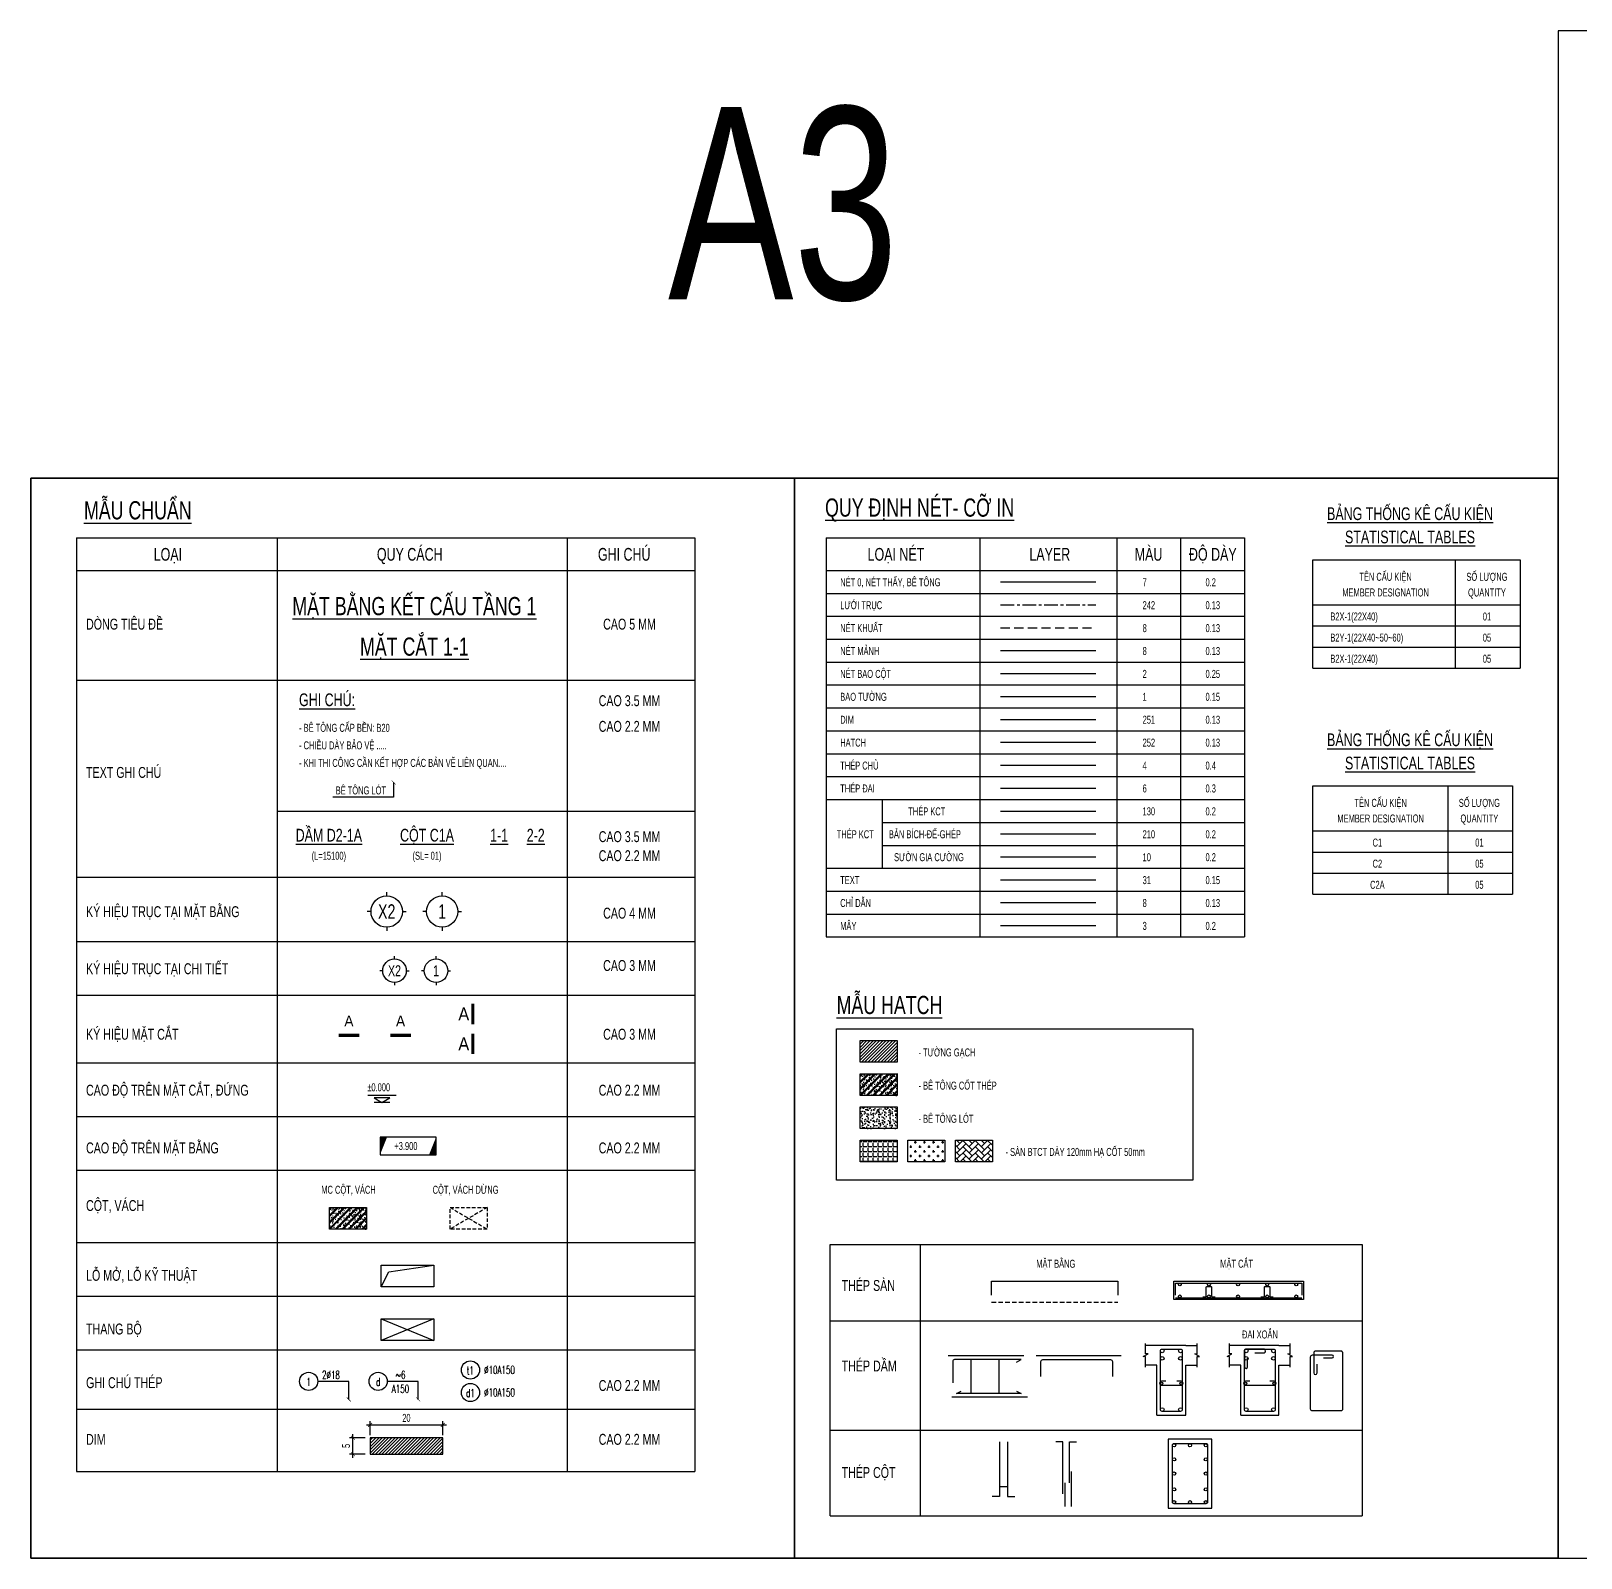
# Model space of a CAD drawing. Header units: millimetres. Extents: x -146681 to 1327256, y -72704 to 46237.
# Drawn here: x -146680.8 to -146254.6, y -43457.6 to -43037.6 of the extents above; entities that cross this region are included whole.
import ezdxf
from ezdxf.enums import TextEntityAlignment as Align

# ---------------------------------------------------------------- set-up
doc = ezdxf.new("R2010")
doc.units = ezdxf.units.MM
doc.header["$MEASUREMENT"] = 0
doc.linetypes.add('CENTER', pattern=[2, 1.25, -0.25, 0.25, -0.25])
doc.linetypes.add('HIDDEN', pattern=[0.375, 0.25, -0.125])
for name, color, linetype in [('KC2- INSTRUCTION', 8, 'Continuous'), ('KC2-CENTER', 242, 'CENTER'), ('KC2-CLOUD', 3, 'Continuous'), ('KC2-COLUMN', 2, 'Continuous'), ('KC2-CONCRETE', 7, 'Continuous'), ('KC2-DIM', 251, 'Continuous'), ('KC2-HATCH', 252, 'Continuous'), ('KC2-HIDDEN', 8, 'HIDDEN'), ('KC2-HOOPS', 6, 'Continuous'), ('KC2-REINFORCEMENT', 4, 'Continuous'), ('KC2-STEEL', 130, 'Continuous'), ('KC2-TEXT', 31, 'Continuous'), ('KC2-THIN', 8, 'Continuous'), ('KC2-WALL', 1, 'Continuous')]:
    doc.layers.add(name, color=color, linetype=linetype)
doc.styles.add('KC2 - Dim', font='unicode.shx', dxfattribs={"width": 0.6})
doc.styles.add('KC2 - Ghi chu', font='unicode.shx', dxfattribs={"width": 0.7})
doc.styles.add('KC2 - Tieu de', font='arial.ttf', dxfattribs={"width": 0.7})
doc.styles.add('KC2- KH Thep', font='vnsimli.shx', dxfattribs={"width": 0.7})
doc.dimstyles.new('KC2_A3_1-1', dxfattribs={"dimtxt": 2.2, "dimasz": 1.1, "dimexe": 1, "dimexo": 0, "dimgap": 0.8, "dimtad": 1, "dimdec": 0, "dimzin": 0, "dimdsep": 46, "dimtxsty": 'KC2 - Dim', "dimblk": 'ARCHTICK', "dimcen": 0.09, "dimdle": 1, "dimclrd": 8, "dimclre": 8, "dimclrt": 31, "dimadec": 0, "dimazin": 0, "dimtfac": 1, "dimtdec": 0, "dimtofl": 0, "dimtmove": 0, "dimatfit": 3, "dimldrblk": 'ARCHTICK', "dimfxl": 1, "dimtfill": 1, "dimtolj": 1, "dimtzin": 0, "dimarcsym": 0})

# ---------------------------------------------------------------- blocks, each defined once
blk = doc.blocks.new('cotthep')
at = {"color": 9}
blk.add_circle((-250, 0), 250, dxfattribs=at)
at = {"layer": 'KC2-TEXT', "style": 'KC2- KH Thep', "width": 0.65}
for tag, p in [('10', (-302, -123)), ('24`25', (284, 69)), ('A200', (312, -316))]:
    blk.add_attdef(tag, text='', height=250, dxfattribs=at).set_placement(p, align=Align.CENTER)
blk = doc.blocks.new('_ArchTick')
at = {"color": 0, "const_width": 0.15}
blk.add_lwpolyline([(-0.5, -0.5), (0.5, 0.5)], dxfattribs=at)
blk = doc.blocks.new('*D5')
at = {"layer": 'Defpoints', "color": 0, "transparency": 16777216}
for p in [(-146587.58, -43423.89), (-146567.58, -43421.02), (-146567.58, -43423.89)]:
    blk.add_point(p, dxfattribs=at)
at = {"layer": 'KC2-DIM', "color": 8, "lineweight": -2, "transparency": 16777216}
for p, q in [((-146587.58, -43423.89), (-146587.58, -43420.02)), ((-146567.58, -43423.89), (-146567.58, -43420.02)), ((-146588.58, -43421.02), (-146566.58, -43421.02))]:
    blk.add_line(p, q, dxfattribs=at)
at = {"layer": 'KC2-DIM', "color": 8, "lineweight": -2, "transparency": 16777216, "xscale": 1.1, "yscale": 1.1, "zscale": 1.1, "rotation": 180}
blk.add_blockref('_ArchTick', (-146587.58, -43421.02), dxfattribs=at)
at = {"layer": 'KC2-DIM', "color": 8, "lineweight": -2, "transparency": 16777216, "xscale": 1.1, "yscale": 1.1, "zscale": 1.1}
blk.add_blockref('_ArchTick', (-146567.58, -43421.02), dxfattribs=at)
at = {"layer": 'KC2-DIM', "color": 31, "transparency": 16777216, "insert": (-146577.58, -43419.12), "char_height": 2.2, "attachment_point": 5, "style": 'KC2 - Dim', "bg_fill": 3, "box_fill_scale": 1.25, "bg_fill_color": 256, "bg_fill_true_color": 13158600, "bg_fill_transparency": 0}
blk.add_mtext('\\A1;20', dxfattribs=at)
blk = doc.blocks.new('*D6')
at = {"layer": 'Defpoints', "color": 0, "transparency": 16777216}
for p in [(-146588.9, -43424.56), (-146588.9, -43429.06)]:
    blk.add_point(p, dxfattribs=at)
at = {"layer": 'KC2-DIM', "color": 8, "lineweight": -2, "transparency": 16777216}
for p, q in [((-146588.9, -43424.56), (-146593.28, -43424.56)), ((-146592.28, -43430.06), (-146592.28, -43423.56)), ((-146588.9, -43429.06), (-146593.28, -43429.06))]:
    blk.add_line(p, q, dxfattribs=at)
at = {"layer": 'KC2-DIM', "color": 8, "lineweight": -2, "transparency": 16777216, "xscale": 1.1, "yscale": 1.1, "zscale": 1.1}
for p, rotation in [((-146592.28, -43424.56), 90), ((-146592.28, -43429.06), 270)]:
    blk.add_blockref('_ArchTick', p, dxfattribs=dict(at, rotation=rotation))
at = {"layer": 'KC2-DIM', "color": 31, "transparency": 16777216, "insert": (-146594.18, -43426.81), "char_height": 2.2, "attachment_point": 5, "rotation": 90, "style": 'KC2 - Dim', "bg_fill": 3, "box_fill_scale": 1.25, "bg_fill_color": 256, "bg_fill_true_color": 13158600, "bg_fill_transparency": 0}
blk.add_mtext('\\A1;5', dxfattribs=at)
at = {"layer": 'Defpoints', "color": 0, "transparency": 16777216}
blk.add_point((-146592.28, -43424.56), dxfattribs=at)
blk = doc.blocks.new('cmb')
at = {"color": 8}
blk.add_lwpolyline([(0, 0), (13.3, 0), (13.3, 4.19), (0, 4.19)], close=True, dxfattribs=at)
for points in [[(0, 0), (1.66, 4.19), (0, 4.19)], [(13.3, 4.19), (11.63, 0), (13.3, 0)]]:
    blk.add_solid(points, dxfattribs=at)
at = {"color": 31, "style": 'KC2 - Ghi chu', "width": 0.7}
blk.add_attdef('+100.00', text='', height=1.9, dxfattribs=at).set_placement((6.12, 2.06), align=Align.MIDDLE_CENTER)
blk = doc.blocks.new('*U34')
at = {"color": 1, "const_width": 50}
for points in [[(0, 208), (0, -112)], [(0, -255), (0, -574)]]:
    blk.add_lwpolyline(points, dxfattribs=at)
at = {"color": 31, "style": 'KC2 - Tieu de', "width": 0.9}
for tag, p in [('MC1', (223, 48)), ('MC2', (223, -414))]:
    blk.add_attdef(tag, text='', height=200, dxfattribs=at).set_placement(p, align=Align.MIDDLE_LEFT)
blk = doc.blocks.new('*U35')
at = {"color": 1, "const_width": 50}
for points in [[(0, 313), (0, -7)], [(0, -486), (0, -806)]]:
    blk.add_lwpolyline(points, dxfattribs=at)
at = {"color": 31, "style": 'KC2 - Tieu de', "width": 0.9}
for tag, p in [('MC1', (223, 153)), ('MC2', (223, -645))]:
    blk.add_attdef(tag, text='', height=200, dxfattribs=at).set_placement(p, align=Align.MIDDLE_LEFT)
blk = doc.blocks.new('nhieu cot')
at = {"color": 9, "linetype": 'Continuous'}
for p, q in [((605, 194), (-173, 194)), ((432, 130), (0, 130)), ((0, 130), (216, 0)), ((432, 0), (0, 0)), ((216, 0), (432, 130))]:
    blk.add_line(p, q, dxfattribs=at)
blk.add_solid([(216, 0), (216, 130), (0, 130), (216, 0)], dxfattribs=at)
at = {"color": 31, "linetype": 'Continuous', "style": 'KC2 - Ghi chu', "width": 0.7}
for tag, p in [('COT3', (-73, 1058)), ('COT2', (-73, 684)), ('COT1', (-73, 309))]:
    blk.add_attdef(tag, p, '', height=220, dxfattribs=at)
blk = doc.blocks.new('KC2- TEN TRUC')
at = {"color": 1}
for p, q in [((0, 4.32), (0, 5.35)), ((-4.32, 0), (-5.35, 0)), ((4.32, 0), (5.35, 0)), ((0, -4.32), (0, -5.35))]:
    blk.add_line(p, q, dxfattribs=at)
blk.add_circle((0, 0), 4.32, dxfattribs=at)
blk = doc.blocks.new('KC2-TRUC')
at = {"layer": 'KC2-THIN'}
blk.add_blockref('KC2- TEN TRUC', (0, 0), dxfattribs=at)
at = {"color": 31, "style": 'KC2 - Tieu de', "width": 0.7}
blk.add_attdef('X1', text='', height=4, dxfattribs=at).set_placement((0, 0), align=Align.MIDDLE_CENTER)

msp = doc.modelspace()

# ---------------------------------------------------------------- hatches: boundary and pattern name
at = {"layer": 'KC2-HATCH'}
h = msp.add_hatch(dxfattribs=at)
h.set_pattern_fill('ANSI31', color=256, scale=5)
h.set_pattern_definition([(45, (-146487.76094, -43363.661), (-0.441942, 0.441942), [])])
h.paths.add_polyline_path([(-146452.8, -43315.34), (-146442.59, -43315.34), (-146442.59, -43321.3), (-146452.8, -43321.3)])
h = msp.add_hatch(dxfattribs=at)
h.set_pattern_fill('BT-01', color=256, scale=0.3, pattern_type=2)
h.set_pattern_definition([(50, (-146482.2619, -43363.661), (2.15178, -0.188256), [0.225, -2.475]), (355, (-146482.2619, -43363.661), (-0.41625, 2.25658), [0.18, -1.98]), (100.4514, (-146482.0825, -43363.6767), (1.73553, 2.06832), [0.19122, -2.10343]), (46.184, (-146482.2619, -43363.061), (3.20172, -0.49656), [0.3375, -3.7125]), (96.6356, (-146481.995, -43363.1024), (2.80399, 2.92235), [0.28683, -3.15514]), (351.184, (-146482.262, -43363.061), (2.80399, 2.92236), [0.27, -2.97]), (21, (-146481.9619, -43363.211), (1.79072, -1.207857), [0.225, -2.475]), (326, (-146481.9619, -43363.211), (0.72995, 2.17545), [0.18, -1.98]), (71.4514, (-146481.8126, -43363.3116), (2.52067, 0.96759), [0.19122, -2.10343]), (37.5, (-146482.2619, -43363.661), (0.03648, 0.998682), [0, -1.956, 0, -2.01, 0, -1.9875]), (7.5, (-146482.2619, -43363.661), (0.789209, 1.183235), [0, -1.146, 0, -1.911, 0, -0.7575]), (327.5, (-146482.9309, -43363.661), (1.601467, -0.067665), [0, -0.75, 0, -2.34, 0, -3.105]), (317.5, (-146483.2309, -43363.661), (1.74956, 0.300315), [0, -0.975, 0, -1.554, 0, -2.205]), (45, (-146482.2619, -43363.661), (-0.90156, 0.90156), []), (45, (-146482.2619, -43363.2935), (-0.90156, 0.90156), [])])
h.paths.add_polyline_path([(-146452.8, -43324.47), (-146442.59, -43324.47), (-146442.59, -43330.42), (-146452.8, -43330.42)])
h = msp.add_hatch(dxfattribs=at)
h.set_pattern_fill('AR-CONC', color=256, scale=0.3)
h.set_pattern_definition([(50, (-146482.2619, -43363.661), (2.15178, -0.188256), [0.225, -2.475]), (355, (-146482.2619, -43363.661), (-0.41625, 2.25658), [0.18, -1.98]), (100.4514, (-146482.0825, -43363.6767), (1.73553, 2.06832), [0.19122, -2.10343]), (46.184, (-146482.2619, -43363.061), (3.20172, -0.49656), [0.3375, -3.7125]), (96.6356, (-146481.995, -43363.1024), (2.80399, 2.92236), [0.28683, -3.15514]), (351.184, (-146482.262, -43363.061), (2.80399, 2.92236), [0.27, -2.97]), (21, (-146481.9619, -43363.211), (1.79072, -1.207857), [0.225, -2.475]), (326, (-146481.9619, -43363.211), (0.72995, 2.17545), [0.18, -1.98]), (71.4514, (-146481.8126, -43363.3116), (2.52067, 0.96759), [0.19122, -2.10343]), (37.5, (-146482.2619, -43363.661), (0.03648, 0.998682), [0, -1.956, 0, -2.01, 0, -1.9875]), (7.5, (-146482.2619, -43363.661), (0.789209, 1.183235), [0, -1.146, 0, -1.911, 0, -0.7575]), (327.5, (-146482.9309, -43363.661), (1.601467, -0.067665), [0, -0.75, 0, -2.34, 0, -3.105]), (317.5, (-146483.2309, -43363.661), (1.74956, 0.300315), [0, -0.975, 0, -1.554, 0, -2.205])])
h.paths.add_polyline_path([(-146452.8, -43333.59), (-146442.59, -43333.59), (-146442.59, -43339.54), (-146452.8, -43339.54)])
h = msp.add_hatch(dxfattribs=at)
h.set_pattern_fill('ANGLE', color=256, scale=5)
h.set_pattern_definition([(0, (-146482.2619, -43363.661), (0, 1.375), [1, -0.375]), (90, (-146482.2619, -43363.661), (-1.375, 8e-17), [1, -0.375])])
h.paths.add_polyline_path([(-146452.8, -43342.71), (-146442.59, -43342.71), (-146442.59, -43348.67), (-146452.8, -43348.67)])
h = msp.add_hatch(dxfattribs=at)
h.set_pattern_fill('CROSS', color=256, scale=5)
h.set_pattern_definition([(0, (-146469.1792, -43354.5393), (1.25, 1.25), [0.625, -1.875]), (90, (-146468.8667, -43354.8518), (-1.25, 1.25), [0.625, -1.875])])
h.paths.add_polyline_path([(-146439.72, -43342.71), (-146429.51, -43342.71), (-146429.51, -43348.67), (-146439.72, -43348.67)])
h = msp.add_hatch(dxfattribs=at)
h.set_pattern_fill('AR-HBONE', color=256, scale=0.3)
h.set_pattern_definition([(45, (-146450.0059, -43356.37), (0, 1.697056), [3.6, -1.2]), (135, (-146449.1573, -43355.5215), (1e-16, 1.697056), [3.6, -1.2])])
h.paths.add_polyline_path([(-146426.63, -43342.71), (-146416.43, -43342.71), (-146416.43, -43348.67), (-146426.63, -43348.67)])
h = msp.add_hatch(dxfattribs=at)
h.set_pattern_fill('BT-01', color=256, scale=0.3, pattern_type=2)
h.set_pattern_definition([(50, (-146628.2271, -43400.4138), (2.15178, -0.188256), [0.225, -2.475]), (355, (-146628.227, -43400.4138), (-0.41625, 2.25658), [0.18, -1.98]), (100.4514, (-146628.0478, -43400.4295), (1.73553, 2.06832), [0.19122, -2.10343]), (46.184, (-146628.227, -43399.8138), (3.20172, -0.49656), [0.3375, -3.7125]), (96.6356, (-146627.9603, -43399.8552), (2.80399, 2.92235), [0.28683, -3.15514]), (351.184, (-146628.227, -43399.8138), (2.80399, 2.92236), [0.27, -2.97]), (21, (-146627.9271, -43399.9638), (1.79072, -1.207857), [0.225, -2.475]), (326, (-146627.927, -43399.9638), (0.72995, 2.17545), [0.18, -1.98]), (71.4514, (-146627.7779, -43400.0644), (2.52067, 0.96759), [0.19122, -2.10343]), (37.5, (-146628.2271, -43400.4138), (0.03648, 0.998682), [0, -1.956, 0, -2.01, 0, -1.9875]), (7.5, (-146628.2271, -43400.4138), (0.789209, 1.183235), [0, -1.146, 0, -1.911, 0, -0.7575]), (327.5, (-146628.8961, -43400.4138), (1.601467, -0.067665), [0, -0.75, 0, -2.34, 0, -3.105]), (317.5, (-146629.1961, -43400.4138), (1.74956, 0.300315), [0, -0.975, 0, -1.554, 0, -2.205]), (45, (-146628.2271, -43400.4138), (-0.90156, 0.90156), []), (45, (-146628.2271, -43400.0463), (-0.90156, 0.90156), [])])
h.paths.add_polyline_path([(-146598.76, -43361.22), (-146588.56, -43361.22), (-146588.56, -43367.18), (-146598.76, -43367.18)])
h = msp.add_hatch(dxfattribs=at)
h.set_pattern_fill('ANSI31', color=256, scale=5)
h.set_pattern_definition([(45, (-146680.819, -43519.37915), (-0.4419417, 0.4419417), [])])
h.paths.add_polyline_path([(-146587.58, -43429.06), (-146567.58, -43429.06), (-146567.58, -43424.56), (-146587.58, -43424.56)])

# ---------------------------------------------------------------- linework, layer by layer
for p, q in [((-146371.23, -43399.17), (-146374.33, -43399.17)), ((-146363.23, -43399.17), (-146371.23, -43399.17)), ((-146363.23, -43399.17), (-146360.13, -43399.17)), ((-146348.14, -43399.17), (-146351.24, -43399.17)), ((-146337.67, -43399.17), (-146348.14, -43399.17)), ((-146337.67, -43399.17), (-146334.56, -43399.17)), ((-146407.78, -43402.07), (-146428.63, -43402.07)), ((-146381.06, -43402.07), (-146404.43, -43402.07)), ((-146371.23, -43404.6), (-146374.33, -43404.6)), ((-146371.23, -43418.31), (-146371.23, -43404.6)), ((-146363.23, -43418.31), (-146363.23, -43404.6)), ((-146363.23, -43404.6), (-146360.13, -43404.6)), ((-146348.14, -43404.6), (-146351.24, -43404.6)), ((-146348.14, -43418.31), (-146348.14, -43404.6)), ((-146337.67, -43418.31), (-146337.67, -43404.6)), ((-146337.67, -43404.6), (-146334.56, -43404.6)), ((-146406.76, -43413.41), (-146427.6, -43413.41)), ((-146371.23, -43418.31), (-146363.23, -43418.31)), ((-146348.14, -43418.31), (-146337.67, -43418.31))]:
    msp.add_line(p, q)
for points in [[(-146260.82, -43457.64), (-145666.82, -43457.64), (-145666.82, -43037.64), (-146260.82, -43037.64)], [(-146680.82, -43457.64), (-146260.82, -43457.64), (-146260.82, -43160.64), (-146680.82, -43160.64)], [(-146452.8, -43324.47), (-146442.59, -43324.47), (-146442.59, -43330.42), (-146452.8, -43330.42)], [(-146452.8, -43333.59), (-146442.59, -43333.59), (-146442.59, -43339.54), (-146452.8, -43339.54)], [(-146452.8, -43342.71), (-146442.59, -43342.71), (-146442.59, -43348.67), (-146452.8, -43348.67)], [(-146439.72, -43342.71), (-146429.51, -43342.71), (-146429.51, -43348.67), (-146439.72, -43348.67)], [(-146426.63, -43342.71), (-146416.43, -43342.71), (-146416.43, -43348.67), (-146426.63, -43348.67)], [(-146584.56, -43377.12), (-146570.03, -43377.12), (-146570.03, -43383.08), (-146584.56, -43383.08)], [(-146330.85, -43386.58), (-146366.58, -43386.58), (-146366.58, -43381.52), (-146330.85, -43381.52)], [(-146584.56, -43391.89), (-146570.03, -43391.89), (-146570.03, -43397.84), (-146584.56, -43397.84)], [(-146587.58, -43429.06), (-146567.58, -43429.06), (-146567.58, -43424.56), (-146587.58, -43424.56)], [(-146368.11, -43424.98), (-146368.11, -43443.93), (-146356.11, -43443.93), (-146356.11, -43424.98)]]:
    msp.add_lwpolyline(points, close=True)
at = {"layer": 'KC2- INSTRUCTION'}
msp.add_line((-146414.17, -43277.38), (-146388.03, -43277.38), dxfattribs=at)
msp.add_lwpolyline([(-146260.82, -43457.64), (-146470.82, -43457.64), (-146470.82, -43160.64), (-146260.82, -43160.64)], close=True, dxfattribs=at)
at = {"layer": 'KC2-CENTER', "ltscale": 3}
msp.add_line((-146414.17, -43195.47), (-146388.03, -43195.47), dxfattribs=at)
at = {"layer": 'KC2-CLOUD'}
msp.add_line((-146414.17, -43283.68), (-146388.03, -43283.68), dxfattribs=at)
at = {"layer": 'KC2-COLUMN'}
msp.add_line((-146414.17, -43214.37), (-146388.03, -43214.37), dxfattribs=at)
msp.add_lwpolyline([(-146598.76, -43361.22), (-146588.56, -43361.22), (-146588.56, -43367.18), (-146598.76, -43367.18)], close=True, dxfattribs=at)
at = {"layer": 'KC2-COLUMN', "linetype": 'HIDDEN', "ltscale": 4}
msp.add_lwpolyline([(-146565.57, -43361.22), (-146555.37, -43361.22), (-146555.37, -43367.18), (-146565.57, -43367.18)], close=True, dxfattribs=at)
at = {"layer": 'KC2-CONCRETE'}
msp.add_line((-146414.17, -43189.17), (-146388.03, -43189.17), dxfattribs=at)
at = {"layer": 'KC2-DIM'}
msp.add_line((-146414.17, -43226.97), (-146388.03, -43226.97), dxfattribs=at)
at = {"layer": 'KC2-HATCH'}
msp.add_line((-146414.17, -43233.28), (-146388.03, -43233.28), dxfattribs=at)
at = {"layer": 'KC2-HIDDEN', "ltscale": 10}
msp.add_line((-146414.17, -43201.77), (-146388.03, -43201.77), dxfattribs=at)
at = {"layer": 'KC2-HOOPS'}
for p, q in [((-146414.17, -43245.88), (-146388.03, -43245.88)), ((-146422.36, -43403.07), (-146422.36, -43412.41)), ((-146414.68, -43403.07), (-146414.68, -43412.41)), ((-146414.47, -43437.97), (-146412.3, -43437.97))]:
    msp.add_line(p, q, dxfattribs=at)
for points in [[(-146358.58, -43385.84), (-146357.89, -43385.84, 0.414214), (-146357.62, -43385.57), (-146357.62, -43383.18, -0.414214), (-146357.35, -43382.92), (-146356.43, -43382.92, -0.414214), (-146356.16, -43383.18), (-146356.16, -43385.57, 0.414214), (-146355.89, -43385.84), (-146355.2, -43385.84)], [(-146342.58, -43385.84), (-146341.89, -43385.84, 0.414214), (-146341.62, -43385.57), (-146341.62, -43383.18, -0.414214), (-146341.35, -43382.92), (-146340.43, -43382.92, -0.414214), (-146340.16, -43383.18), (-146340.16, -43385.57, 0.414214), (-146339.89, -43385.84), (-146339.2, -43385.84)], [(-146344.29, -43401.25), (-146341.69, -43401.25, 0.693603), (-146341.69, -43400.17), (-146346.64, -43400.17, 0.414214), (-146347.14, -43400.67), (-146347.14, -43405.04, 1), (-146346.25, -43405.04), (-146346.25, -43402.64)], [(-146325.43, -43402.62), (-146323.03, -43402.62, 1), (-146323.03, -43401.87), (-146328.53, -43401.87, 0.414214), (-146329.03, -43402.37), (-146329.03, -43416.61, 0.414214), (-146328.53, -43417.11), (-146320.58, -43417.11, 0.414214), (-146320.08, -43416.61), (-146320.08, -43401.24, 0.414214), (-146320.58, -43400.74), (-146327.56, -43400.74, 0.414214), (-146328.06, -43401.24), (-146328.06, -43406.74, 1), (-146327.17, -43406.74), (-146327.17, -43404.34)], [(-146368.71, -43409.03), (-146369.91, -43409.03, 0.414214), (-146370.47, -43409.58), (-146370.47, -43409.58, 0.414214), (-146369.91, -43410.14), (-146364.55, -43410.14, 0.414214), (-146364, -43409.58), (-146364, -43409.58, 0.414214), (-146364.55, -43409.03), (-146365.75, -43409.03)], [(-146345.62, -43409.03), (-146346.82, -43409.03, 0.414214), (-146347.37, -43409.58), (-146347.37, -43409.58, 0.414214), (-146346.82, -43410.14), (-146338.99, -43410.14, 0.414214), (-146338.43, -43409.58), (-146338.43, -43409.58, 0.414214), (-146338.99, -43409.03), (-146340.19, -43409.03)]]:
    msp.add_lwpolyline(points, format="xyb", dxfattribs=at)
for points in [[(-146369.73, -43400.17), (-146364.73, -43400.17, -0.414214), (-146364.23, -43400.67), (-146364.23, -43416.81, -0.414214), (-146364.73, -43417.31), (-146369.73, -43417.31, -0.414214), (-146370.23, -43416.81), (-146370.23, -43400.67, -0.414214)], [(-146346.64, -43400.17), (-146339.17, -43400.17, -0.414214), (-146338.67, -43400.67), (-146338.67, -43416.81, -0.414214), (-146339.17, -43417.31), (-146346.64, -43417.31, -0.414214), (-146347.14, -43416.81), (-146347.14, -43400.67, -0.414214)], [(-146366.41, -43426.12), (-146357.75, -43426.12, -0.414214), (-146357.25, -43426.62), (-146357.25, -43442.23, -0.414214), (-146357.75, -43442.73), (-146366.41, -43442.73, -0.414214), (-146366.91, -43442.23), (-146366.91, -43426.62, -0.414214)]]:
    msp.add_lwpolyline(points, format="xyb", close=True, dxfattribs=at)
at = {"layer": 'KC2-REINFORCEMENT'}
for p, q in [((-146414.17, -43239.58), (-146388.03, -43239.58)), ((-146366.08, -43386.08), (-146331.35, -43386.08)), ((-146396.49, -43436.93), (-146396.49, -43443.49)), ((-146394.75, -43433.89), (-146394.75, -43443.49))]:
    msp.add_line(p, q, dxfattribs=at)
at = {"layer": 'KC2-REINFORCEMENT', "linetype": 'HIDDEN', "ltscale": 5}
msp.add_line((-146416.66, -43387.3), (-146381.93, -43387.3), dxfattribs=at)
at = {"layer": 'KC2-REINFORCEMENT'}
for points in [[(-146416.66, -43385.32), (-146416.66, -43381.46), (-146381.93, -43381.46), (-146381.93, -43385.32)], [(-146366.08, -43385.32), (-146366.08, -43382.02), (-146331.35, -43382.02), (-146331.35, -43385.32)], [(-146409.79, -43411.75), (-146408.5, -43412.41), (-146426.29, -43412.41), (-146425, -43411.75)], [(-146414.47, -43425.67), (-146414.47, -43440.68), (-146416.47, -43440.68)], [(-146412.3, -43425.67), (-146412.3, -43440.68), (-146410.3, -43440.68)], [(-146397.04, -43439.98), (-146397.04, -43425.67), (-146399.04, -43425.67)], [(-146395.28, -43436.93), (-146395.28, -43425.67), (-146393.28, -43425.67)]]:
    msp.add_lwpolyline(points, dxfattribs=at)
for points in [[(-146409.79, -43403.74), (-146408.5, -43403.07), (-146426.86, -43403.07, 0.414214), (-146427.36, -43403.57), (-146427.36, -43409.42)], [(-146403.08, -43407.74), (-146403.08, -43403.57, -0.414214), (-146402.58, -43403.07), (-146383.95, -43403.07, -0.414214), (-146383.45, -43403.57), (-146383.45, -43407.74)]]:
    msp.add_lwpolyline(points, format="xyb", dxfattribs=at)
for centre, radius in [((-146364.89, -43382.42), 0.4), ((-146356.89, -43382.42), 0.4), ((-146348.89, -43382.42), 0.4), ((-146340.89, -43382.42), 0.4), ((-146332.89, -43382.42), 0.4), ((-146364.89, -43385.68), 0.4), ((-146356.89, -43385.68), 0.4), ((-146348.89, -43385.68), 0.4), ((-146340.89, -43385.68), 0.4), ((-146332.89, -43385.68), 0.4), ((-146369.73, -43400.67), 0.5), ((-146369.73, -43402.72), 0.5), ((-146364.73, -43400.67), 0.5), ((-146364.73, -43402.72), 0.5), ((-146346.64, -43400.67), 0.5), ((-146346.64, -43402.72), 0.5), ((-146339.17, -43400.67), 0.5), ((-146339.17, -43402.72), 0.5), ((-146369.91, -43409.58), 0.32), ((-146364.55, -43409.58), 0.32), ((-146346.82, -43409.58), 0.32), ((-146338.99, -43409.58), 0.32), ((-146369.73, -43416.81), 0.5), ((-146364.73, -43416.81), 0.5), ((-146346.64, -43416.81), 0.5), ((-146339.17, -43416.81), 0.5), ((-146366.47, -43426.62), 0.44), ((-146362.11, -43426.62), 0.44), ((-146357.75, -43426.62), 0.44), ((-146366.47, -43430.5), 0.44), ((-146357.75, -43430.5), 0.44), ((-146366.47, -43434.42), 0.44), ((-146357.75, -43434.42), 0.44), ((-146366.47, -43438.76), 0.44), ((-146366.47, -43442.29), 0.44), ((-146362.11, -43442.29), 0.44), ((-146357.75, -43438.76), 0.44), ((-146357.75, -43442.29), 0.44)]:
    msp.add_circle(centre, radius, dxfattribs=at)
at = {"layer": 'KC2-STEEL'}
msp.add_line((-146414.17, -43252.18), (-146388.03, -43252.18), dxfattribs=at)
at = {"layer": 'KC2-STEEL', "color": 210}
msp.add_line((-146414.17, -43258.48), (-146388.03, -43258.48), dxfattribs=at)
at = {"layer": 'KC2-STEEL', "color": 10}
msp.add_line((-146414.17, -43264.78), (-146388.03, -43264.78), dxfattribs=at)
at = {"layer": 'KC2-TEXT'}
msp.add_line((-146414.17, -43271.08), (-146388.03, -43271.08), dxfattribs=at)
at = {"layer": 'KC2-THIN'}
for p, q in [((-146668.35, -43177.04), (-146668.35, -43433.86)), ((-146668.35, -43177.04), (-146498.26, -43177.04)), ((-146613.11, -43177.04), (-146613.11, -43433.86)), ((-146533.4, -43177.04), (-146533.4, -43433.86)), ((-146498.26, -43177.04), (-146498.26, -43433.86)), ((-146462.12, -43177.04), (-146462.12, -43286.83)), ((-146462.12, -43177.04), (-146347.12, -43177.04)), ((-146419.94, -43177.04), (-146419.94, -43286.83)), ((-146382.26, -43177.04), (-146382.26, -43286.83)), ((-146364.69, -43177.04), (-146364.69, -43286.83)), ((-146347.12, -43177.04), (-146347.12, -43286.83)), ((-146668.35, -43186.02), (-146498.26, -43186.02)), ((-146462.12, -43186.02), (-146347.12, -43186.02)), ((-146328.31, -43183.05), (-146271.35, -43183.05)), ((-146328.31, -43212.9), (-146328.31, -43183.05)), ((-146289.07, -43212.9), (-146289.07, -43183.05)), ((-146271.35, -43183.05), (-146271.35, -43212.9)), ((-146462.12, -43192.32), (-146347.12, -43192.32)), ((-146462.12, -43198.62), (-146347.12, -43198.62)), ((-146328.31, -43195.48), (-146271.35, -43195.48)), ((-146328.31, -43201.29), (-146271.35, -43201.29)), ((-146462.12, -43204.92), (-146347.12, -43204.92)), ((-146328.31, -43207.1), (-146271.35, -43207.1)), ((-146462.12, -43211.22), (-146347.12, -43211.22)), ((-146414.17, -43208.07), (-146388.03, -43208.07)), ((-146328.31, -43212.9), (-146271.35, -43212.9)), ((-146668.35, -43216.15), (-146498.26, -43216.15)), ((-146462.12, -43217.52), (-146347.12, -43217.52)), ((-146462.12, -43223.82), (-146347.12, -43223.82)), ((-146462.12, -43230.12), (-146347.12, -43230.12)), ((-146462.12, -43236.43), (-146347.12, -43236.43)), ((-146462.12, -43242.73), (-146347.12, -43242.73)), ((-146328.31, -43245.23), (-146273.43, -43245.23)), ((-146328.31, -43275.08), (-146328.31, -43245.23)), ((-146291.15, -43275.08), (-146291.15, -43245.23)), ((-146273.43, -43245.23), (-146273.43, -43275.08)), ((-146462.12, -43249.03), (-146347.12, -43249.03)), ((-146446.74, -43249.03), (-146446.74, -43267.93)), ((-146613.11, -43252.2), (-146498.26, -43252.2)), ((-146446.74, -43255.33), (-146347.12, -43255.33)), ((-146328.31, -43257.66), (-146273.43, -43257.66)), ((-146446.74, -43261.63), (-146347.12, -43261.63)), ((-146328.31, -43263.47), (-146273.43, -43263.47)), ((-146668.35, -43270.34), (-146498.26, -43270.34)), ((-146462.12, -43267.93), (-146347.12, -43267.93)), ((-146328.31, -43269.27), (-146273.43, -43269.27)), ((-146462.12, -43274.23), (-146347.12, -43274.23)), ((-146328.31, -43275.08), (-146273.43, -43275.08)), ((-146462.12, -43280.53), (-146347.12, -43280.53)), ((-146668.35, -43288.05), (-146498.26, -43288.05)), ((-146462.12, -43286.83), (-146347.12, -43286.83)), ((-146668.35, -43302.82), (-146498.26, -43302.82)), ((-146668.35, -43321.46), (-146498.26, -43321.46)), ((-146668.35, -43336.23), (-146498.26, -43336.23)), ((-146668.35, -43350.99), (-146498.26, -43350.99)), ((-146668.35, -43370.82), (-146498.26, -43370.82)), ((-146461.1, -43371.37), (-146314.77, -43371.37)), ((-146461.1, -43446.05), (-146461.1, -43371.37)), ((-146436.31, -43371.37), (-146436.31, -43446.05)), ((-146314.77, -43371.37), (-146314.77, -43446.05)), ((-146668.35, -43385.59), (-146498.26, -43385.59)), ((-146584.56, -43391.89), (-146570.03, -43397.84)), ((-146570.03, -43391.89), (-146584.56, -43397.84)), ((-146461.1, -43392.39), (-146314.77, -43392.39)), ((-146668.35, -43400.36), (-146498.26, -43400.36)), ((-146461.1, -43422.51), (-146314.77, -43422.51)), ((-146668.35, -43433.86), (-146498.26, -43433.86)), ((-146461.1, -43446.05), (-146314.77, -43446.05))]:
    msp.add_line(p, q, dxfattribs=at)
at = {"layer": 'KC2-THIN', "linetype": 'HIDDEN', "ltscale": 4}
for p, q in [((-146565.57, -43361.22), (-146555.37, -43367.18)), ((-146555.37, -43361.22), (-146565.57, -43367.18))]:
    msp.add_line(p, q, dxfattribs=at)
at = {"layer": 'KC2-THIN'}
msp.add_lwpolyline([(-146459.28, -43312.06), (-146361.33, -43312.06), (-146361.33, -43353.69), (-146459.28, -43353.69)], close=True, dxfattribs=at)
for points in [[(-146584.56, -43383.08), (-146582.43, -43378.95), (-146570.03, -43377.12)], [(-146374.33, -43405.14), (-146374.33, -43402.18), (-146375.01, -43402.18), (-146373.65, -43401.5), (-146374.33, -43401.5), (-146374.33, -43398.62)], [(-146360.13, -43405.14), (-146360.13, -43402.18), (-146359.45, -43402.18), (-146360.81, -43401.5), (-146360.13, -43401.5), (-146360.13, -43398.62)], [(-146351.24, -43405.14), (-146351.24, -43402.18), (-146351.92, -43402.18), (-146350.56, -43401.5), (-146351.24, -43401.5), (-146351.24, -43398.62)], [(-146334.56, -43405.14), (-146334.56, -43402.18), (-146333.88, -43402.18), (-146335.24, -43401.5), (-146334.56, -43401.5), (-146334.56, -43398.62)]]:
    msp.add_lwpolyline(points, dxfattribs=at)
at = {"layer": 'KC2-WALL'}
msp.add_line((-146414.17, -43220.67), (-146388.03, -43220.67), dxfattribs=at)
msp.add_lwpolyline([(-146452.8, -43315.34), (-146442.59, -43315.34), (-146442.59, -43321.3), (-146452.8, -43321.3)], close=True, dxfattribs=at)

# ---------------------------------------------------------------- block references
for p, values in [((-146583, -43279.83), {'X1': 'X2'}), ((-146567.75, -43279.83), {'X1': '1'})]:
    msp.add_blockref('KC2-TRUC', p).add_auto_attribs(values)
at = {"xscale": 0.75, "yscale": 0.75, "zscale": 0.75}
for p, values in [((-146580.86, -43296.11), {'X1': 'X2'}), ((-146569.43, -43296.11), {'X1': '1'})]:
    msp.add_blockref('KC2-TRUC', p, dxfattribs=at).add_auto_attribs(values)
ref = msp.add_blockref('*U34', (-146559.32, -43308.85), dxfattribs=dict(xscale=-0.01777777777777778, yscale=0.01777777777777778, zscale=0.01777777777777778))
ref.add_attrib('MC1', 'A', dxfattribs={"color": 31, "height": 3.56, "style": 'KC2 - Tieu de', "width": 0.9}).set_placement((-146563.3, -43307.99), align=Align.MIDDLE_LEFT)
ref.add_attrib('MC2', 'A', dxfattribs={"color": 31, "height": 3.56, "style": 'KC2 - Tieu de', "width": 0.9}).set_placement((-146563.3, -43316.22), align=Align.MIDDLE_LEFT)
ref = msp.add_blockref('*U35', (-146590.66, -43313.91), dxfattribs=dict(xscale=0.01777777777777778, yscale=0.01777777777777778, zscale=0.01777777777777778, rotation=90))
ref.add_attrib('MC1', 'A', dxfattribs={"color": 31, "height": 3, "style": 'KC2 - Tieu de', "width": 0.9}).set_placement((-146593.39, -43309.93), align=Align.MIDDLE_CENTER)
ref.add_attrib('MC2', 'A', dxfattribs={"color": 31, "height": 3, "style": 'KC2 - Tieu de', "width": 0.9}).set_placement((-146579.19, -43309.93), align=Align.MIDDLE_CENTER)
ref = msp.add_blockref('nhieu cot', (-146586.49, -43332.37), dxfattribs=dict(xscale=0.01, yscale=0.01, zscale=0.01))
ref.add_attrib('COT1', '%%P0.000', dxfattribs={"color": 31, "linetype": 'Continuous', "height": 2.2, "style": 'KC2 - Ghi chu', "width": 0.7}).set_placement((-146585.2, -43329.27), align=Align.CENTER)
ref = msp.add_blockref('cmb', (-146584.82, -43346.71), dxfattribs=dict(xscale=1.158119550558023, yscale=1.158119550558023, zscale=1.158119550558023))
ref.add_attrib('+100.00', '+3.900', dxfattribs={"layer": 'KC2-TEXT', "color": 31, "height": 2.2, "style": 'KC2 - Ghi chu', "width": 0.7}).set_placement((-146577.72, -43344.33), align=Align.MIDDLE_CENTER)
at = {"layer": 'KC2- INSTRUCTION'}
ref = msp.add_blockref('cotthep', (-146557.48, -43405.93), dxfattribs=dict(at, xscale=0.01, yscale=0.01, zscale=0.01))
ref.add_attrib('10', 't1', dxfattribs={"layer": 'KC2-TEXT', "height": 2.2, "style": 'KC2- KH Thep', "width": 0.65}).set_placement((-146559.98, -43407.16), align=Align.CENTER)
ref.add_attrib('24`25', '`10A150', dxfattribs={"layer": 'KC2-TEXT', "height": 2.2, "style": 'KC2- KH Thep', "width": 0.65}).set_placement((-146551.98, -43407.01), align=Align.CENTER)
ref = msp.add_blockref('cotthep', (-146601.97, -43409.06), dxfattribs=dict(at, xscale=0.01, yscale=0.01, zscale=0.01))
ref.add_attrib('10', '1', dxfattribs={"layer": 'KC2-TEXT', "height": 2.2, "style": 'KC2- KH Thep', "width": 0.65}).set_placement((-146604.47, -43410.29), align=Align.CENTER)
ref.add_attrib('24`25', '2`18', dxfattribs={"layer": 'KC2-TEXT', "height": 2.2, "style": 'KC2- KH Thep', "width": 0.65}).set_placement((-146598.33, -43408.37), align=Align.CENTER)
ref = msp.add_blockref('cotthep', (-146582.86, -43409.06), dxfattribs=dict(at, xscale=0.01, yscale=0.01, zscale=0.01))
ref.add_attrib('10', 'd', dxfattribs={"layer": 'KC2-TEXT', "height": 2.2, "style": 'KC2- KH Thep', "width": 0.65}).set_placement((-146585.36, -43410.29), align=Align.CENTER)
ref.add_attrib('24`25', '~6', dxfattribs={"layer": 'KC2-TEXT', "height": 2.2, "style": 'KC2- KH Thep', "width": 0.65}).set_placement((-146579.22, -43408.37), align=Align.CENTER)
ref.add_attrib('A200', 'A150', dxfattribs={"layer": 'KC2-TEXT', "height": 2.2, "style": 'KC2- KH Thep', "width": 0.65}).set_placement((-146579.22, -43412.21), align=Align.CENTER)
ref = msp.add_blockref('cotthep', (-146557.48, -43412.12), dxfattribs=dict(at, xscale=0.01, yscale=0.01, zscale=0.01))
ref.add_attrib('10', 'd1', dxfattribs={"layer": 'KC2-TEXT', "height": 2.2, "style": 'KC2- KH Thep', "width": 0.65}).set_placement((-146559.98, -43413.36), align=Align.CENTER)
ref.add_attrib('24`25', '`10A150', dxfattribs={"layer": 'KC2-TEXT', "height": 2.2, "style": 'KC2- KH Thep', "width": 0.65}).set_placement((-146551.98, -43413.21), align=Align.CENTER)

# ---------------------------------------------------------------- texts
at = {"style": 'KC2 - Tieu de', "width": 0.7}
for s, height, p in [('A3', 52.913, (-146505.64, -43111.45)), ('%%UQUY ĐỊNH NÉT- CỠ IN', 5, (-146462.46, -43171.22)), ('%%UMẪU CHUẨN', 5, (-146666.25, -43171.97)), ('%%UMẪU HATCH', 5, (-146459.28, -43308.03))]:
    msp.add_text(s, height=height, dxfattribs=at).set_placement(p)
for s, height, p in [('LOẠI', 3.5, (-146643.18, -43181.58)), ('QUY CÁCH', 3.5, (-146576.67, -43181.58)), ('GHI CHÚ', 3.5, (-146517.69, -43181.58)), ('LOẠI NÉT', 3.5, (-146442.96, -43181.58)), ('LAYER', 3.5, (-146400.66, -43181.58)), ('MÀU', 3.5, (-146373.5, -43181.58)), ('ĐỘ DÀY', 3.5, (-146355.83, -43181.58)), ('CAO 5 MM', 3, (-146516.23, -43200.78)), ('CAO 3.5 MM', 3, (-146516.23, -43221.84)), ('CAO 2.2 MM', 3, (-146516.23, -43228.9)), ('CAO 3.5 MM', 3, (-146516.23, -43259.23)), ('CAO 2.2 MM', 3, (-146516.23, -43264.47)), ('CAO 4 MM', 3, (-146516.23, -43280.28)), ('CAO 3 MM', 3, (-146516.23, -43294.67)), ('CAO 3 MM', 3, (-146516.23, -43313.58)), ('CAO 2.2 MM', 3, (-146516.23, -43328.97)), ('CAO 2.2 MM', 3, (-146516.23, -43344.85)), ('CAO 2.2 MM', 3, (-146516.23, -43410.19)), ('CAO 2.2 MM', 3, (-146516.23, -43425))]:
    msp.add_text(s, height=height, dxfattribs=at).set_placement(p, align=Align.MIDDLE_CENTER)
for s, p in [('DÒNG TIÊU ĐỀ', (-146665.68, -43200.78)), ('TEXT GHI CHÚ', (-146665.68, -43241.57)), ('KÝ HIỆU TRỤC TẠI MẶT BẰNG', (-146665.68, -43279.87)), ('KÝ HIỆU TRỤC TẠI CHI TIẾT', (-146665.68, -43295.56)), ('KÝ HIỆU MẶT CẮT', (-146665.68, -43313.58)), ('CAO ĐỘ TRÊN MẶT CẮT, ĐỨNG', (-146665.68, -43328.97)), ('CAO ĐỘ TRÊN MẶT BẰNG', (-146665.68, -43344.85)), ('CỘT, VÁCH', (-146665.68, -43360.69)), ('LỖ MỞ, LỖ KỸ THUẬT', (-146665.68, -43379.89)), ('THÉP SÀN', (-146457.91, -43382.68)), ('THANG BỘ', (-146665.68, -43394.66)), ('THÉP DẦM', (-146457.91, -43404.83)), ('GHI CHÚ THÉP', (-146665.68, -43409.42)), ('DIM', (-146665.68, -43425)), ('THÉP CỘT', (-146457.91, -43434.11))]:
    msp.add_text(s, height=3, dxfattribs=at).set_placement(p, align=Align.MIDDLE_LEFT)
at = {"layer": 'KC2-TEXT', "width": 0.7}
for s, height, style, p in [('%%UBẢNG THỐNG KÊ CẤU KIỆN', 3.5, 'KC2 - Tieu de', (-146301.6, -43170.41)), ('%%USTATISTICAL TABLES', 3.5, 'KC2 - Tieu de', (-146301.6, -43176.81)), ('TÊN CẤU KIỆN', 2.2, 'KC2 - Ghi chu', (-146308.33, -43187.76)), ('SỐ LƯỢNG', 2.2, 'KC2 - Ghi chu', (-146280.44, -43187.76)), ('%%UMẶT BẰNG KẾT CẤU TẦNG 1', 5, 'KC2 - Tieu de', (-146575.4, -43195.82)), ('MEMBER DESIGNATION', 2.2, 'KC2 - Ghi chu', (-146308.33, -43192.07)), ('QUANTITY', 2.2, 'KC2 - Ghi chu', (-146280.44, -43192.07)), ('01', 2.2, 'KC2 - Ghi chu', (-146280.44, -43198.68)), ('%%UMẶT CẮT 1-1', 5, 'KC2 - Tieu de', (-146575.4, -43206.96)), ('05', 2.2, 'KC2 - Ghi chu', (-146280.44, -43204.49)), ('05', 2.2, 'KC2 - Ghi chu', (-146280.44, -43210.29)), ('%%UBẢNG THỐNG KÊ CẤU KIỆN', 3.5, 'KC2 - Tieu de', (-146301.6, -43232.59)), ('%%USTATISTICAL TABLES', 3.5, 'KC2 - Tieu de', (-146301.6, -43238.98)), ('TÊN CẤU KIỆN', 2.2, 'KC2 - Ghi chu', (-146309.69, -43249.94)), ('SỐ LƯỢNG', 2.2, 'KC2 - Ghi chu', (-146282.53, -43249.94)), ('MEMBER DESIGNATION', 2.2, 'KC2 - Ghi chu', (-146309.69, -43254.24)), ('QUANTITY', 2.2, 'KC2 - Ghi chu', (-146282.53, -43254.24)), ('%%UDẦM D2-1A', 3.5, 'KC2 - Tieu de', (-146598.91, -43258.83)), ('%%UCỘT C1A', 3.5, 'KC2 - Tieu de', (-146571.92, -43258.83)), ('%%U1-1', 3.5, 'KC2 - Tieu de', (-146552.11, -43258.83)), ('%%U2-2', 3.5, 'KC2 - Tieu de', (-146542.02, -43258.83)), ('C1', 2.2, 'KC2 - Ghi chu', (-146310.58, -43260.86)), ('01', 2.2, 'KC2 - Ghi chu', (-146282.53, -43260.86)), ('(L=15100)', 2.2, 'KC2 - Ghi chu', (-146598.91, -43264.48)), ('(SL= 01)', 2.2, 'KC2 - Ghi chu', (-146571.92, -43264.48)), ('C2', 2.2, 'KC2 - Ghi chu', (-146310.58, -43266.66)), ('05', 2.2, 'KC2 - Ghi chu', (-146282.53, -43266.66)), ('C2A', 2.2, 'KC2 - Ghi chu', (-146310.58, -43272.47)), ('05', 2.2, 'KC2 - Ghi chu', (-146282.53, -43272.47))]:
    msp.add_text(s, height=height, dxfattribs=dict(at, style=style)).set_placement(p, align=Align.MIDDLE_CENTER)
at = {"layer": 'KC2-TEXT', "style": 'KC2 - Ghi chu', "width": 0.7}
for s, p in [('NÉT 0, NÉT THẤY, BÊ TÔNG', (-146458.29, -43190.37)), ('7', (-146375.14, -43190.37)), ('0.2', (-146357.84, -43190.37)), ('LƯỚI TRỤC', (-146458.29, -43196.67)), ('242', (-146375.14, -43196.67)), ('0.13', (-146357.84, -43196.67)), ('NÉT KHUẤT', (-146458.29, -43202.97)), ('8', (-146375.14, -43202.97)), ('0.13', (-146357.84, -43202.97)), ('NÉT MẢNH', (-146458.29, -43209.27)), ('8', (-146375.14, -43209.27)), ('0.13', (-146357.84, -43209.27)), ('NÉT BAO CỘT', (-146458.29, -43215.57)), ('2', (-146375.14, -43215.57)), ('0.25', (-146357.84, -43215.57)), ('BAO TƯỜNG', (-146458.29, -43221.87)), ('1', (-146375.14, -43221.87)), ('0.15', (-146357.84, -43221.87)), ('- BÊ TÔNG CẤP BỀN: B20', (-146607.11, -43230.4)), ('DIM', (-146458.29, -43228.17)), ('251', (-146375.14, -43228.17)), ('0.13', (-146357.84, -43228.17)), ('- CHIỀU DÀY BẢO VỆ .....', (-146607.11, -43235.22)), ('HATCH', (-146458.29, -43234.47)), ('252', (-146375.14, -43234.47)), ('0.13', (-146357.84, -43234.47)), ('- KHI THI CÔNG CẦN KẾT HỢP CÁC BẢN VẼ LIÊN QUAN....', (-146607.11, -43240.05)), ('THÉP CHỦ', (-146458.29, -43240.78)), ('4', (-146375.14, -43240.78)), ('0.4', (-146357.84, -43240.78)), ('BÊ TÔNG LÓT', (-146597.04, -43247.61)), ('THÉP ĐAI', (-146458.29, -43247.08)), ('6', (-146375.14, -43247.08)), ('0.3', (-146357.84, -43247.08)), ('THÉP KCT', (-146439.58, -43253.38)), ('130', (-146375.14, -43253.38)), ('0.2', (-146357.84, -43253.38)), ('THÉP KCT', (-146459.25, -43259.68)), ('BẢN BÍCH-ĐẾ-GHÉP', (-146444.9, -43259.68)), ('210', (-146375.14, -43259.68)), ('0.2', (-146357.84, -43259.68)), ('SƯỜN GIA CƯỜNG', (-146443.48, -43265.98)), ('10', (-146375.14, -43265.98)), ('0.2', (-146357.84, -43265.98)), ('TEXT', (-146458.29, -43272.28)), ('31', (-146375.14, -43272.28)), ('0.15', (-146357.84, -43272.28)), ('CHỈ DẪN', (-146458.29, -43278.58)), ('8', (-146375.14, -43278.58)), ('0.13', (-146357.84, -43278.58)), ('MÂY', (-146458.29, -43284.88)), ('3', (-146375.14, -43284.88)), ('0.2', (-146357.84, -43284.88))]:
    msp.add_text(s, height=2.2, dxfattribs=at).set_placement(p)
at = {"layer": 'KC2-TEXT', "width": 0.7}
for s, height, style, p in [('B2X-1(22X40)', 2.2, 'KC2 - Ghi chu', (-146323.51, -43198.68)), ('B2Y-1(22X40~50~60)', 2.2, 'KC2 - Ghi chu', (-146323.51, -43204.49)), ('B2X-1(22X40)', 2.2, 'KC2 - Ghi chu', (-146323.51, -43210.29)), ('%%UGHI CHÚ:', 3.5, 'KC2 - Tieu de', (-146607.11, -43221.59)), ('- TƯỜNG GẠCH', 2.2, 'KC2 - Ghi chu', (-146436.76, -43318.58)), ('- BÊ TÔNG CỐT THÉP', 2.2, 'KC2 - Ghi chu', (-146436.76, -43327.71)), ('- BÊ TÔNG LÓT', 2.2, 'KC2 - Ghi chu', (-146436.76, -43336.83)), ('- SÀN BTCT DÀY 120mm HẠ CỐT 50mm', 2.2, 'KC2 - Ghi chu', (-146412.83, -43345.95)), ('MC CỘT, VÁCH', 2.2, 'KC2 - Ghi chu', (-146601, -43356.35)), ('CỘT, VÁCH DỪNG', 2.2, 'KC2 - Ghi chu', (-146570.37, -43356.35)), ('MẶT BẰNG', 2.2, 'KC2 - Ghi chu', (-146404.39, -43376.7)), ('MẶT CẮT', 2.2, 'KC2 - Ghi chu', (-146353.8, -43376.7)), ('ĐAI XOẮN', 2.2, 'KC2 - Ghi chu', (-146347.79, -43396.16))]:
    msp.add_text(s, height=height, dxfattribs=dict(at, style=style)).set_placement(p, align=Align.MIDDLE_LEFT)

# ---------------------------------------------------------------- leaders
at = {"layer": 'KC2- INSTRUCTION'}
for points in [[(-146581.09, -43244.34), (-146581.09, -43248.41), (-146597.84, -43248.41)], [(-146593.44, -43414.01), (-146593.44, -43409.06), (-146601.97, -43409.06)], [(-146574.33, -43414.01), (-146574.33, -43409.06), (-146582.86, -43409.06)]]:
    msp.add_leader(points, dimstyle='KC2_A3_1-1', dxfattribs=at)

# ---------------------------------------------------------------- next in the draw order: dimensions: what is measured, and where the dimension line sits
at = {"layer": 'KC2-DIM'}
dim = msp.add_linear_dim(base=(-146567.58, -43421.02), p1=(-146587.58, -43423.89), p2=(-146567.58, -43423.89), dimstyle='KC2_A3_1-1', dxfattribs=at)
dim.commit()
dim.dimension.update_dxf_attribs({"geometry": '*D5', "text_midpoint": (-146577.58, -43419.12)})

# ---------------------------------------------------------------- next in the draw order: linework, layer by layer
at = {"layer": 'KC2-THIN'}
msp.add_line((-146668.35, -43416.68), (-146498.26, -43416.68), dxfattribs=at)

# ---------------------------------------------------------------- next in the draw order: dimensions: what is measured, and where the dimension line sits
at = {"layer": 'KC2-DIM'}
dim = msp.add_linear_dim(base=(-146592.28381349, -43424.56053715), p1=(-146588.89546837, -43429.06053715), p2=(-146588.89546837, -43424.56053715), angle=90, dimstyle='KC2_A3_1-1', dxfattribs=at)
dim.commit()
dim.dimension.update_dxf_attribs({"geometry": '*D6', "text_midpoint": (-146594.18381349, -43426.81053715)})

# ---------------------------------------------------------------- next in the draw order: linework, layer by layer
at = {"layer": 'KC2- INSTRUCTION'}
msp.add_lwpolyline([(-146470.82, -43457.64), (-146680.82, -43457.64), (-146680.82, -43160.64), (-146470.82, -43160.64)], close=True, dxfattribs=at)

doc.saveas('drawing.dxf')
